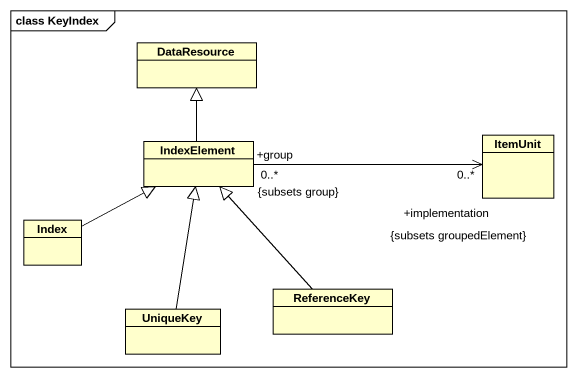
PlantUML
@startuml
mainframe class KeyIndex
hide circle
hide empty members
class DataResource
class IndexElement
class ItemUnit
class Index
class ReferenceKey
class UniqueKey
IndexElement -up-|> DataResource
IndexElement "+group\n0..*\n{subsets group}" -right-> "+implementation\n0..*\n{subsets groupedElement}" ItemUnit
Index -right-|> IndexElement
ReferenceKey -up-|> IndexElement
UniqueKey -up-|> IndexElement
@enduml
